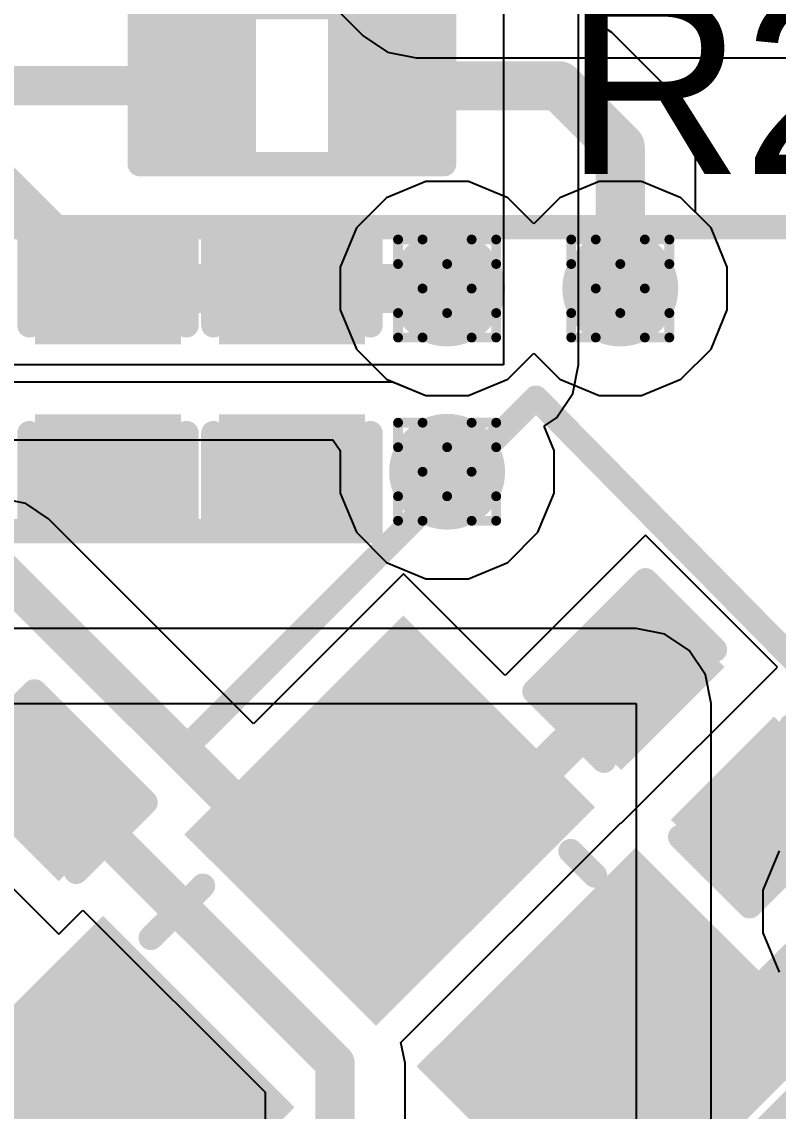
# Model space of a CAD drawing. Header units: inches. Extents: x -11 to 5379, y 0 to 5429.
# Drawn here: x 208.91 to 212.83, y 34.79 to 40.44 of the extents above; entities that cross this region are included whole.
import ezdxf

# ---------------------------------------------------------------- set-up
doc = ezdxf.new("R2010")
doc.units = ezdxf.units.IN
for name, color, linetype in [('Bottom Layer', 5, 'Continuous'), ('Drill Drawing', 1, 'Continuous'), ('GND', 16, 'Continuous'), ('PWR', 76, 'Continuous'), ('Top Layer', 1, 'Continuous'), ('Top Overlay', 2, 'Continuous'), ('Top Paste', 8, 'Continuous'), ('Top Solder', 216, 'Continuous'), ('Via Holes', 16, 'Continuous')]:
    doc.layers.add(name, color=color, linetype=linetype)
doc.styles.add('Arial', font='', dxfattribs={"height": 0.2})
doc.styles.get('Arial').set_extended_font_data('Arial')

# ---------------------------------------------------------------- blocks, each defined once
blk = doc.blocks.new('SMD3225_4P_142')
at = {"layer": 'Top Layer'}
for points in [[(-1.8, 1.45), (-0.4, 1.45), (-0.4, 0.25), (-1.8, 0.25)], [(0.4, 1.45), (1.8, 1.45), (1.8, 0.25), (0.4, 0.25)], [(-1.8, -0.25), (-0.4, -0.25), (-0.4, -1.45), (-1.8, -1.45)], [(0.4, -0.25), (1.8, -0.25), (1.8, -1.45), (0.4, -1.45)]]:
    blk.add_hatch(color=1, dxfattribs=at).paths.add_polyline_path(points)
at = {"layer": 'Top Paste'}
for points in [[(-1.8, 1.45), (-0.4, 1.45), (-0.4, 0.25), (-1.8, 0.25)], [(0.4, 1.45), (1.8, 1.45), (1.8, 0.25), (0.4, 0.25)], [(-1.8, -0.25), (-0.4, -0.25), (-0.4, -1.45), (-1.8, -1.45)], [(0.4, -0.25), (1.8, -0.25), (1.8, -1.45), (0.4, -1.45)]]:
    blk.add_hatch(color=8, dxfattribs=at).paths.add_polyline_path(points)
at = {"layer": 'Top Solder'}
for points in [[(-1.9016, 1.5516), (-0.2984, 1.5516), (-0.2984, 0.1484), (-1.9016, 0.1484)], [(0.2984, 1.5516), (1.9016, 1.5516), (1.9016, 0.1484), (0.2984, 0.1484)], [(-1.9016, -0.1484), (-0.2984, -0.1484), (-0.2984, -1.5516), (-1.9016, -1.5516)], [(0.2984, -0.1484), (1.9016, -0.1484), (1.9016, -1.5516), (0.2984, -1.5516)]]:
    blk.add_hatch(color=216, dxfattribs=at).paths.add_polyline_path(points)
at = {"layer": 'Top Overlay'}
for points in [[(-0.2032, 1.2954, 0.127, 0.127, 0), (0.1778, 1.2954, 0.127, 0.127, 0)], [(-1.651, 0.0762, 0.127, 0.127, 0), (-1.651, -0.1016, 0.127, 0.127, 0)], [(1.651, 0.0762, 0.127, 0.127, 0), (1.651, -0.1016, 0.127, 0.127, 0)], [(-2.0828, -0.7112, 0.127, 0.127, 0), (-1.9558, -0.8382, 0.127, 0.127, 0)], [(-2.0828, -0.7112, 0.127, 0.127, 0), (-2.0828, -0.9652, 0.127, 0.127, 0)], [(-2.0828, -0.9652, 0.127, 0.127, 0), (-1.9558, -0.8382, 0.127, 0.127, 0)], [(-0.2032, -1.2954, 0.127, 0.127, 0), (0.1778, -1.2954, 0.127, 0.127, 0)]]:
    blk.add_lwpolyline(points, format="xyseb", dxfattribs=at)
for points in [[(-0.2349, 1.2954, 0.0635, 0.0635, 1), (-0.1714, 1.2954, 0.0635, 0.0635, 1)], [(0.1461, 1.2954, 0.0635, 0.0635, 1), (0.2095, 1.2954, 0.0635, 0.0635, 1)], [(-1.6827, 0.0762, 0.0635, 0.0635, 1), (-1.6193, 0.0762, 0.0635, 0.0635, 1)], [(1.6193, 0.0762, 0.0635, 0.0635, 1), (1.6827, 0.0762, 0.0635, 0.0635, 1)], [(-1.6827, -0.1016, 0.0635, 0.0635, 1), (-1.6193, -0.1016, 0.0635, 0.0635, 1)], [(1.6193, -0.1016, 0.0635, 0.0635, 1), (1.6827, -0.1016, 0.0635, 0.0635, 1)], [(-2.1145, -0.7112, 0.0635, 0.0635, 1), (-2.0511, -0.7112, 0.0635, 0.0635, 1)], [(-2.1145, -0.7112, 0.0635, 0.0635, 1), (-2.0511, -0.7112, 0.0635, 0.0635, 1)], [(-1.9875, -0.8382, 0.0635, 0.0635, 1), (-1.9241, -0.8382, 0.0635, 0.0635, 1)], [(-1.9875, -0.8382, 0.0635, 0.0635, 1), (-1.9241, -0.8382, 0.0635, 0.0635, 1)], [(-2.1145, -0.9652, 0.0635, 0.0635, 1), (-2.0511, -0.9652, 0.0635, 0.0635, 1)], [(-2.1145, -0.9652, 0.0635, 0.0635, 1), (-2.0511, -0.9652, 0.0635, 0.0635, 1)], [(-0.2349, -1.2954, 0.0635, 0.0635, 1), (-0.1714, -1.2954, 0.0635, 0.0635, 1)], [(0.1461, -1.2954, 0.0635, 0.0635, 1), (0.2095, -1.2954, 0.0635, 0.0635, 1)]]:
    blk.add_lwpolyline(points, format="xyseb", close=True, dxfattribs=at)
blk = doc.blocks.new('R___0402_268')
at = {"layer": 'Top Layer'}
for points in [[(-0.6985, -0.3175), (-0.6985, 0.3175), (-0.2413, 0.3175), (-0.2413, -0.3175)], [(0.2413, -0.3175), (0.2413, 0.3175), (0.6985, 0.3175), (0.6985, -0.3175)]]:
    blk.add_hatch(color=1, dxfattribs=at).paths.add_polyline_path(points)
at = {"layer": 'Top Paste'}
for points in [[(-0.6985, -0.3175), (-0.6985, 0.3175), (-0.2413, 0.3175), (-0.2413, -0.3175)], [(0.2413, -0.3175), (0.2413, 0.3175), (0.6985, 0.3175), (0.6985, -0.3175)]]:
    blk.add_hatch(color=8, dxfattribs=at).paths.add_polyline_path(points)
at = {"layer": 'Top Solder'}
for points in [[(-0.7535, -0.3725), (-0.7535, 0.3725), (-0.1863, 0.3725), (-0.1863, -0.3725)], [(0.1863, -0.3725), (0.1863, 0.3725), (0.7535, 0.3725), (0.7535, -0.3725)]]:
    blk.add_hatch(color=216, dxfattribs=at).paths.add_polyline_path(points)
at = {"layer": 'Top Overlay'}
for points in [[(-0.7874, 0.4064, 0.127, 0.127, 0), (-0.7874, -0.4064, 0.127, 0.127, 0)], [(0.7874, 0.4064, 0.127, 0.127, 0), (-0.7874, 0.4064, 0.127, 0.127, 0)], [(0.7874, 0.4064, 0.127, 0.127, 0), (0.7874, -0.4064, 0.127, 0.127, 0)], [(0.7874, -0.4064, 0.127, 0.127, 0), (-0.7874, -0.4064, 0.127, 0.127, 0)], [(0.8128, -0.4318, 0.00323, 0.00323, 0), (-0.8128, -0.4318, 0.00323, 0.00323, 0)]]:
    blk.add_lwpolyline(points, format="xyseb", dxfattribs=at)
for points in [[(-0.8191, 0.4064, 0.0635, 0.0635, 1), (-0.7556, 0.4064, 0.0635, 0.0635, 1)], [(-0.8191, 0.4064, 0.0635, 0.0635, 1), (-0.7556, 0.4064, 0.0635, 0.0635, 1)], [(0.7556, 0.4064, 0.0635, 0.0635, 1), (0.8191, 0.4064, 0.0635, 0.0635, 1)], [(0.7556, 0.4064, 0.0635, 0.0635, 1), (0.8191, 0.4064, 0.0635, 0.0635, 1)], [(-0.8191, -0.4064, 0.0635, 0.0635, 1), (-0.7556, -0.4064, 0.0635, 0.0635, 1)], [(-0.8191, -0.4064, 0.0635, 0.0635, 1), (-0.7556, -0.4064, 0.0635, 0.0635, 1)], [(0.7556, -0.4064, 0.0635, 0.0635, 1), (0.8191, -0.4064, 0.0635, 0.0635, 1)], [(0.7556, -0.4064, 0.0635, 0.0635, 1), (0.8191, -0.4064, 0.0635, 0.0635, 1)], [(-0.8136, -0.4318, 0.00161, 0.00161, 1), (-0.812, -0.4318, 0.00161, 0.00161, 1)], [(0.812, -0.4318, 0.00161, 0.00161, 1), (0.8136, -0.4318, 0.00161, 0.00161, 1)]]:
    blk.add_lwpolyline(points, format="xyseb", close=True, dxfattribs=at)
blk = doc.blocks.new('C___0402_621')
at = {"layer": 'Top Layer'}
for points in [[(-0.6985, -0.3175), (-0.6985, 0.3175), (-0.2413, 0.3175), (-0.2413, -0.3175)], [(0.2413, -0.3175), (0.2413, 0.3175), (0.6985, 0.3175), (0.6985, -0.3175)]]:
    blk.add_hatch(color=1, dxfattribs=at).paths.add_polyline_path(points)
at = {"layer": 'Top Paste'}
for points in [[(-0.6985, -0.3175), (-0.6985, 0.3175), (-0.2413, 0.3175), (-0.2413, -0.3175)], [(0.2413, -0.3175), (0.2413, 0.3175), (0.6985, 0.3175), (0.6985, -0.3175)]]:
    blk.add_hatch(color=8, dxfattribs=at).paths.add_polyline_path(points)
at = {"layer": 'Top Solder'}
for points in [[(-0.7585, -0.3775), (-0.7585, 0.3775), (-0.1813, 0.3775), (-0.1813, -0.3775)], [(0.1813, -0.3775), (0.1813, 0.3775), (0.7585, 0.3775), (0.7585, -0.3775)]]:
    blk.add_hatch(color=216, dxfattribs=at).paths.add_polyline_path(points)
at = {"layer": 'Top Overlay'}
for points in [[(-0.7874, 0.4064, 0.127, 0.127, 0), (-0.7874, -0.4064, 0.127, 0.127, 0)], [(-0.2794, 0.4064, 0.127, 0.127, 0), (-0.7874, 0.4064, 0.127, 0.127, 0)], [(0.7874, 0.4064, 0.127, 0.127, 0), (0.2794, 0.4064, 0.127, 0.127, 0)], [(0.7874, 0.4064, 0.127, 0.127, 0), (0.7874, -0.4064, 0.127, 0.127, 0)], [(-0.2794, -0.4064, 0.127, 0.127, 0), (-0.7874, -0.4064, 0.127, 0.127, 0)], [(0.7874, -0.4064, 0.127, 0.127, 0), (0.2794, -0.4064, 0.127, 0.127, 0)]]:
    blk.add_lwpolyline(points, format="xyseb", dxfattribs=at)
for points in [[(-0.8191, 0.4064, 0.0635, 0.0635, 1), (-0.7556, 0.4064, 0.0635, 0.0635, 1)], [(-0.8191, 0.4064, 0.0635, 0.0635, 1), (-0.7556, 0.4064, 0.0635, 0.0635, 1)], [(-0.3111, 0.4064, 0.0635, 0.0635, 1), (-0.2477, 0.4064, 0.0635, 0.0635, 1)], [(0.2477, 0.4064, 0.0635, 0.0635, 1), (0.3111, 0.4064, 0.0635, 0.0635, 1)], [(0.7556, 0.4064, 0.0635, 0.0635, 1), (0.8191, 0.4064, 0.0635, 0.0635, 1)], [(0.7556, 0.4064, 0.0635, 0.0635, 1), (0.8191, 0.4064, 0.0635, 0.0635, 1)], [(-0.8191, -0.4064, 0.0635, 0.0635, 1), (-0.7556, -0.4064, 0.0635, 0.0635, 1)], [(-0.8191, -0.4064, 0.0635, 0.0635, 1), (-0.7556, -0.4064, 0.0635, 0.0635, 1)], [(-0.3111, -0.4064, 0.0635, 0.0635, 1), (-0.2477, -0.4064, 0.0635, 0.0635, 1)], [(0.2477, -0.4064, 0.0635, 0.0635, 1), (0.3111, -0.4064, 0.0635, 0.0635, 1)], [(0.7556, -0.4064, 0.0635, 0.0635, 1), (0.8191, -0.4064, 0.0635, 0.0635, 1)], [(0.7556, -0.4064, 0.0635, 0.0635, 1), (0.8191, -0.4064, 0.0635, 0.0635, 1)]]:
    blk.add_lwpolyline(points, format="xyseb", close=True, dxfattribs=at)
blk = doc.blocks.new('C___0402_622')
at = {"layer": 'Top Layer'}
for points in [[(-0.6985, -0.3175), (-0.6985, 0.3175), (-0.2413, 0.3175), (-0.2413, -0.3175)], [(0.2413, -0.3175), (0.2413, 0.3175), (0.6985, 0.3175), (0.6985, -0.3175)]]:
    blk.add_hatch(color=1, dxfattribs=at).paths.add_polyline_path(points)
at = {"layer": 'Top Paste'}
for points in [[(-0.6985, -0.3175), (-0.6985, 0.3175), (-0.2413, 0.3175), (-0.2413, -0.3175)], [(0.2413, -0.3175), (0.2413, 0.3175), (0.6985, 0.3175), (0.6985, -0.3175)]]:
    blk.add_hatch(color=8, dxfattribs=at).paths.add_polyline_path(points)
at = {"layer": 'Top Solder'}
for points in [[(-0.7585, -0.3775), (-0.7585, 0.3775), (-0.1813, 0.3775), (-0.1813, -0.3775)], [(0.1813, -0.3775), (0.1813, 0.3775), (0.7585, 0.3775), (0.7585, -0.3775)]]:
    blk.add_hatch(color=216, dxfattribs=at).paths.add_polyline_path(points)
at = {"layer": 'Top Overlay'}
for points in [[(-0.7874, 0.4064, 0.127, 0.127, 0), (-0.7874, -0.4064, 0.127, 0.127, 0)], [(-0.7874, 0.4064, 0.127, 0.127, 0), (-0.2794, 0.4064, 0.127, 0.127, 0)], [(0.2794, 0.4064, 0.127, 0.127, 0), (0.7874, 0.4064, 0.127, 0.127, 0)], [(0.7874, 0.4064, 0.127, 0.127, 0), (0.7874, -0.4064, 0.127, 0.127, 0)], [(-0.7874, -0.4064, 0.127, 0.127, 0), (-0.2794, -0.4064, 0.127, 0.127, 0)], [(0.2794, -0.4064, 0.127, 0.127, 0), (0.7874, -0.4064, 0.127, 0.127, 0)]]:
    blk.add_lwpolyline(points, format="xyseb", dxfattribs=at)
for points in [[(-0.8191, 0.4064, 0.0635, 0.0635, 1), (-0.7556, 0.4064, 0.0635, 0.0635, 1)], [(-0.8191, 0.4064, 0.0635, 0.0635, 1), (-0.7556, 0.4064, 0.0635, 0.0635, 1)], [(-0.3111, 0.4064, 0.0635, 0.0635, 1), (-0.2477, 0.4064, 0.0635, 0.0635, 1)], [(0.2477, 0.4064, 0.0635, 0.0635, 1), (0.3111, 0.4064, 0.0635, 0.0635, 1)], [(0.7556, 0.4064, 0.0635, 0.0635, 1), (0.8191, 0.4064, 0.0635, 0.0635, 1)], [(0.7556, 0.4064, 0.0635, 0.0635, 1), (0.8191, 0.4064, 0.0635, 0.0635, 1)], [(-0.8191, -0.4064, 0.0635, 0.0635, 1), (-0.7556, -0.4064, 0.0635, 0.0635, 1)], [(-0.8191, -0.4064, 0.0635, 0.0635, 1), (-0.7556, -0.4064, 0.0635, 0.0635, 1)], [(-0.3111, -0.4064, 0.0635, 0.0635, 1), (-0.2477, -0.4064, 0.0635, 0.0635, 1)], [(0.2477, -0.4064, 0.0635, 0.0635, 1), (0.3111, -0.4064, 0.0635, 0.0635, 1)], [(0.7556, -0.4064, 0.0635, 0.0635, 1), (0.8191, -0.4064, 0.0635, 0.0635, 1)], [(0.7556, -0.4064, 0.0635, 0.0635, 1), (0.8191, -0.4064, 0.0635, 0.0635, 1)]]:
    blk.add_lwpolyline(points, format="xyseb", close=True, dxfattribs=at)
blk = doc.blocks.new('C___0402_632')
at = {"layer": 'Top Layer'}
for points in [[(-0.6985, -0.3175), (-0.6985, 0.3175), (-0.2413, 0.3175), (-0.2413, -0.3175)], [(0.2413, -0.3175), (0.2413, 0.3175), (0.6985, 0.3175), (0.6985, -0.3175)]]:
    blk.add_hatch(color=1, dxfattribs=at).paths.add_polyline_path(points)
at = {"layer": 'Top Paste'}
for points in [[(-0.6985, -0.3175), (-0.6985, 0.3175), (-0.2413, 0.3175), (-0.2413, -0.3175)], [(0.2413, -0.3175), (0.2413, 0.3175), (0.6985, 0.3175), (0.6985, -0.3175)]]:
    blk.add_hatch(color=8, dxfattribs=at).paths.add_polyline_path(points)
at = {"layer": 'Top Solder'}
for points in [[(-0.7585, -0.3775), (-0.7585, 0.3775), (-0.1813, 0.3775), (-0.1813, -0.3775)], [(0.1813, -0.3775), (0.1813, 0.3775), (0.7585, 0.3775), (0.7585, -0.3775)]]:
    blk.add_hatch(color=216, dxfattribs=at).paths.add_polyline_path(points)
at = {"layer": 'Top Overlay'}
for points in [[(-0.7874, 0.4064, 0.127, 0.127, 0), (-0.7874, -0.4064, 0.127, 0.127, 0)], [(-0.7874, 0.4064, 0.127, 0.127, 0), (-0.2794, 0.4064, 0.127, 0.127, 0)], [(0.2794, 0.4064, 0.127, 0.127, 0), (0.7874, 0.4064, 0.127, 0.127, 0)], [(0.7874, 0.4064, 0.127, 0.127, 0), (0.7874, -0.4064, 0.127, 0.127, 0)], [(-0.7874, -0.4064, 0.127, 0.127, 0), (-0.2794, -0.4064, 0.127, 0.127, 0)], [(0.2794, -0.4064, 0.127, 0.127, 0), (0.7874, -0.4064, 0.127, 0.127, 0)]]:
    blk.add_lwpolyline(points, format="xyseb", dxfattribs=at)
for points in [[(-0.8191, 0.4064, 0.0635, 0.0635, 1), (-0.7556, 0.4064, 0.0635, 0.0635, 1)], [(-0.8191, 0.4064, 0.0635, 0.0635, 1), (-0.7556, 0.4064, 0.0635, 0.0635, 1)], [(-0.3111, 0.4064, 0.0635, 0.0635, 1), (-0.2477, 0.4064, 0.0635, 0.0635, 1)], [(0.2477, 0.4064, 0.0635, 0.0635, 1), (0.3111, 0.4064, 0.0635, 0.0635, 1)], [(0.7556, 0.4064, 0.0635, 0.0635, 1), (0.8191, 0.4064, 0.0635, 0.0635, 1)], [(0.7556, 0.4064, 0.0635, 0.0635, 1), (0.8191, 0.4064, 0.0635, 0.0635, 1)], [(-0.8191, -0.4064, 0.0635, 0.0635, 1), (-0.7556, -0.4064, 0.0635, 0.0635, 1)], [(-0.8191, -0.4064, 0.0635, 0.0635, 1), (-0.7556, -0.4064, 0.0635, 0.0635, 1)], [(-0.3111, -0.4064, 0.0635, 0.0635, 1), (-0.2477, -0.4064, 0.0635, 0.0635, 1)], [(0.2477, -0.4064, 0.0635, 0.0635, 1), (0.3111, -0.4064, 0.0635, 0.0635, 1)], [(0.7556, -0.4064, 0.0635, 0.0635, 1), (0.8191, -0.4064, 0.0635, 0.0635, 1)], [(0.7556, -0.4064, 0.0635, 0.0635, 1), (0.8191, -0.4064, 0.0635, 0.0635, 1)]]:
    blk.add_lwpolyline(points, format="xyseb", close=True, dxfattribs=at)
blk = doc.blocks.new('C___0402_633')
at = {"layer": 'Top Layer'}
for points in [[(-0.6985, -0.3175), (-0.6985, 0.3175), (-0.2413, 0.3175), (-0.2413, -0.3175)], [(0.2413, -0.3175), (0.2413, 0.3175), (0.6985, 0.3175), (0.6985, -0.3175)]]:
    blk.add_hatch(color=1, dxfattribs=at).paths.add_polyline_path(points)
at = {"layer": 'Top Paste'}
for points in [[(-0.6985, -0.3175), (-0.6985, 0.3175), (-0.2413, 0.3175), (-0.2413, -0.3175)], [(0.2413, -0.3175), (0.2413, 0.3175), (0.6985, 0.3175), (0.6985, -0.3175)]]:
    blk.add_hatch(color=8, dxfattribs=at).paths.add_polyline_path(points)
at = {"layer": 'Top Solder'}
for points in [[(-0.7585, -0.3775), (-0.7585, 0.3775), (-0.1813, 0.3775), (-0.1813, -0.3775)], [(0.1813, -0.3775), (0.1813, 0.3775), (0.7585, 0.3775), (0.7585, -0.3775)]]:
    blk.add_hatch(color=216, dxfattribs=at).paths.add_polyline_path(points)
at = {"layer": 'Top Overlay'}
for points in [[(-0.7874, 0.4064, 0.127, 0.127, 0), (-0.7874, -0.4064, 0.127, 0.127, 0)], [(-0.7874, 0.4064, 0.127, 0.127, 0), (-0.2794, 0.4064, 0.127, 0.127, 0)], [(0.2794, 0.4064, 0.127, 0.127, 0), (0.7874, 0.4064, 0.127, 0.127, 0)], [(0.7874, 0.4064, 0.127, 0.127, 0), (0.7874, -0.4064, 0.127, 0.127, 0)], [(-0.7874, -0.4064, 0.127, 0.127, 0), (-0.2794, -0.4064, 0.127, 0.127, 0)], [(0.2794, -0.4064, 0.127, 0.127, 0), (0.7874, -0.4064, 0.127, 0.127, 0)]]:
    blk.add_lwpolyline(points, format="xyseb", dxfattribs=at)
for points in [[(-0.8191, 0.4064, 0.0635, 0.0635, 1), (-0.7556, 0.4064, 0.0635, 0.0635, 1)], [(-0.8191, 0.4064, 0.0635, 0.0635, 1), (-0.7556, 0.4064, 0.0635, 0.0635, 1)], [(-0.3111, 0.4064, 0.0635, 0.0635, 1), (-0.2477, 0.4064, 0.0635, 0.0635, 1)], [(0.2477, 0.4064, 0.0635, 0.0635, 1), (0.3111, 0.4064, 0.0635, 0.0635, 1)], [(0.7556, 0.4064, 0.0635, 0.0635, 1), (0.8191, 0.4064, 0.0635, 0.0635, 1)], [(0.7556, 0.4064, 0.0635, 0.0635, 1), (0.8191, 0.4064, 0.0635, 0.0635, 1)], [(-0.8191, -0.4064, 0.0635, 0.0635, 1), (-0.7556, -0.4064, 0.0635, 0.0635, 1)], [(-0.8191, -0.4064, 0.0635, 0.0635, 1), (-0.7556, -0.4064, 0.0635, 0.0635, 1)], [(-0.3111, -0.4064, 0.0635, 0.0635, 1), (-0.2477, -0.4064, 0.0635, 0.0635, 1)], [(0.2477, -0.4064, 0.0635, 0.0635, 1), (0.3111, -0.4064, 0.0635, 0.0635, 1)], [(0.7556, -0.4064, 0.0635, 0.0635, 1), (0.8191, -0.4064, 0.0635, 0.0635, 1)], [(0.7556, -0.4064, 0.0635, 0.0635, 1), (0.8191, -0.4064, 0.0635, 0.0635, 1)]]:
    blk.add_lwpolyline(points, format="xyseb", close=True, dxfattribs=at)

msp = doc.modelspace()

# ---------------------------------------------------------------- hatches: boundary and pattern name
at = {"layer": 'Bottom Layer'}
h = msp.add_hatch(color=5, dxfattribs=at)
edge = h.paths.add_edge_path()
edge.add_arc((211.112, 39.0562), 0.3, 0, 360)
h = msp.add_hatch(color=5, dxfattribs=at)
edge = h.paths.add_edge_path()
edge.add_arc((212.0086, 39.0562), 0.3, 0, 360)
h = msp.add_hatch(color=5, dxfattribs=at)
edge = h.paths.add_edge_path()
edge.add_arc((211.112, 38.107), 0.3, 0, 360)
at = {"layer": 'GND'}
h = msp.add_hatch(color=16, dxfattribs=at)
edge = h.paths.add_edge_path()
edge.add_arc((211.112, 39.0562), 0.3, 0, 360)
h = msp.add_hatch(color=16, dxfattribs=at)
edge = h.paths.add_edge_path()
edge.add_arc((212.0086, 39.0562), 0.3, 0, 360)
h = msp.add_hatch(color=16, dxfattribs=at)
edge = h.paths.add_edge_path()
edge.add_arc((211.112, 38.107), 0.3, 0, 360)
at = {"layer": 'PWR'}
h = msp.add_hatch(color=76, dxfattribs=at)
edge = h.paths.add_edge_path()
edge.add_arc((211.112, 39.0562), 0.3, 0, 360)
h = msp.add_hatch(color=76, dxfattribs=at)
edge = h.paths.add_edge_path()
edge.add_arc((212.0086, 39.0562), 0.3, 0, 360)
h = msp.add_hatch(color=76, dxfattribs=at)
edge = h.paths.add_edge_path()
edge.add_arc((211.112, 38.107), 0.3, 0, 360)
at = {"layer": 'Top Layer'}
h = msp.add_hatch(color=1, dxfattribs=at)
edge = h.paths.add_edge_path()
edge.add_arc((211.112, 39.0562), 0.3, 0, 360)
h = msp.add_hatch(color=1, dxfattribs=at)
edge = h.paths.add_edge_path()
edge.add_arc((212.0086, 39.0562), 0.3, 0, 360)
h = msp.add_hatch(color=1, dxfattribs=at)
edge = h.paths.add_edge_path()
edge.add_arc((211.112, 38.107), 0.3, 0, 360)
at = {"layer": 'Via Holes'}
h = msp.add_hatch(color=7, dxfattribs=at)
edge = h.paths.add_edge_path()
edge.add_arc((211.112, 39.0562), 0.15, 0, 360)
h = msp.add_hatch(color=7, dxfattribs=at)
edge = h.paths.add_edge_path()
edge.add_arc((212.0086, 39.0562), 0.15, 0, 360)
h = msp.add_hatch(color=7, dxfattribs=at)
edge = h.paths.add_edge_path()
edge.add_arc((211.112, 38.107), 0.15, 0, 360)

# ---------------------------------------------------------------- linework, layer by layer
at = {"layer": 'Bottom Layer'}
for p, q in [((209.835, 41.2081), (210.6778, 40.3653)), ((210.6778, 40.3653), (210.8038, 40.2811)), ((210.8038, 40.2811), (210.9525, 40.2515)), ((210.9525, 40.2515), (214.0881, 40.2515)), ((211.0018, 39.6102), (210.7981, 39.5258)), ((211.2222, 39.6102), (211.0018, 39.6102)), ((211.4258, 39.5258), (211.2222, 39.6102)), ((211.8984, 39.6102), (211.6948, 39.5258)), ((212.1188, 39.6102), (211.8984, 39.6102)), ((212.3224, 39.5258), (212.1188, 39.6102)), ((210.7981, 39.5258), (210.6423, 39.37)), ((211.5603, 39.3913), (211.4258, 39.5258)), ((211.6948, 39.5258), (211.5603, 39.3913)), ((212.4783, 39.37), (212.3224, 39.5258)), ((210.6423, 39.37), (210.558, 39.1664)), ((212.5626, 39.1664), (212.4783, 39.37)), ((210.558, 39.1664), (210.558, 38.946)), ((212.5626, 38.946), (212.5626, 39.1664)), ((210.558, 38.946), (210.6423, 38.7424)), ((212.4783, 38.7424), (212.5626, 38.946)), ((210.6423, 38.7424), (210.7981, 38.5865)), ((211.4258, 38.5865), (211.5603, 38.721)), ((211.5603, 38.721), (211.6948, 38.5865)), ((212.3224, 38.5865), (212.4783, 38.7424)), ((210.7981, 38.5865), (211.0018, 38.5022)), ((211.2222, 38.5022), (211.4258, 38.5865)), ((211.6948, 38.5865), (211.8984, 38.5022)), ((212.1188, 38.5022), (212.3224, 38.5865)), ((211.0018, 38.5022), (211.2222, 38.5022)), ((211.8984, 38.5022), (212.1188, 38.5022))]:
    msp.add_line(p, q, dxfattribs=at)
at = {"layer": 'Drill Drawing'}
for points in [[(210.858, 39.1832, 0.0508, 0.0508, 0), (210.858, 39.3102, 0.0508, 0.0508, 0)], [(210.858, 39.3102, 0.0508, 0.0508, 0), (210.985, 39.3102, 0.0508, 0.0508, 0)], [(210.985, 39.3102, 0.0508, 0.0508, 0), (211.112, 39.1832, 0.0508, 0.0508, 0)], [(211.112, 39.1832, 0.0508, 0.0508, 0), (211.239, 39.3102, 0.0508, 0.0508, 0)], [(211.239, 39.3102, 0.0508, 0.0508, 0), (211.366, 39.3102, 0.0508, 0.0508, 0)], [(211.366, 39.1832, 0.0508, 0.0508, 0), (211.366, 39.3102, 0.0508, 0.0508, 0)], [(211.7546, 39.1832, 0.0508, 0.0508, 0), (211.7546, 39.3102, 0.0508, 0.0508, 0)], [(211.7546, 39.3102, 0.0508, 0.0508, 0), (211.8816, 39.3102, 0.0508, 0.0508, 0)], [(211.8816, 39.3102, 0.0508, 0.0508, 0), (212.0086, 39.1832, 0.0508, 0.0508, 0)], [(212.0086, 39.1832, 0.0508, 0.0508, 0), (212.1356, 39.3102, 0.0508, 0.0508, 0)], [(212.1356, 39.3102, 0.0508, 0.0508, 0), (212.2626, 39.3102, 0.0508, 0.0508, 0)], [(212.2626, 39.1832, 0.0508, 0.0508, 0), (212.2626, 39.3102, 0.0508, 0.0508, 0)], [(210.858, 39.1832, 0.0508, 0.0508, 0), (210.985, 39.0562, 0.0508, 0.0508, 0)], [(211.239, 39.0562, 0.0508, 0.0508, 0), (211.366, 39.1832, 0.0508, 0.0508, 0)], [(211.7546, 39.1832, 0.0508, 0.0508, 0), (211.8816, 39.0562, 0.0508, 0.0508, 0)], [(212.1356, 39.0562, 0.0508, 0.0508, 0), (212.2626, 39.1832, 0.0508, 0.0508, 0)], [(210.858, 38.9292, 0.0508, 0.0508, 0), (210.985, 39.0562, 0.0508, 0.0508, 0)], [(211.239, 39.0562, 0.0508, 0.0508, 0), (211.366, 38.9292, 0.0508, 0.0508, 0)], [(211.7546, 38.9292, 0.0508, 0.0508, 0), (211.8816, 39.0562, 0.0508, 0.0508, 0)], [(212.1356, 39.0562, 0.0508, 0.0508, 0), (212.2626, 38.9292, 0.0508, 0.0508, 0)], [(210.858, 38.8022, 0.0508, 0.0508, 0), (210.858, 38.9292, 0.0508, 0.0508, 0)], [(210.985, 38.8022, 0.0508, 0.0508, 0), (211.112, 38.9292, 0.0508, 0.0508, 0)], [(211.112, 38.9292, 0.0508, 0.0508, 0), (211.239, 38.8022, 0.0508, 0.0508, 0)], [(211.366, 38.8022, 0.0508, 0.0508, 0), (211.366, 38.9292, 0.0508, 0.0508, 0)], [(211.7546, 38.8022, 0.0508, 0.0508, 0), (211.7546, 38.9292, 0.0508, 0.0508, 0)], [(211.8816, 38.8022, 0.0508, 0.0508, 0), (212.0086, 38.9292, 0.0508, 0.0508, 0)], [(212.0086, 38.9292, 0.0508, 0.0508, 0), (212.1356, 38.8022, 0.0508, 0.0508, 0)], [(212.2626, 38.8022, 0.0508, 0.0508, 0), (212.2626, 38.9292, 0.0508, 0.0508, 0)], [(210.858, 38.8022, 0.0508, 0.0508, 0), (210.985, 38.8022, 0.0508, 0.0508, 0)], [(211.239, 38.8022, 0.0508, 0.0508, 0), (211.366, 38.8022, 0.0508, 0.0508, 0)], [(211.7546, 38.8022, 0.0508, 0.0508, 0), (211.8816, 38.8022, 0.0508, 0.0508, 0)], [(212.1356, 38.8022, 0.0508, 0.0508, 0), (212.2626, 38.8022, 0.0508, 0.0508, 0)], [(210.858, 38.234, 0.0508, 0.0508, 0), (210.858, 38.361, 0.0508, 0.0508, 0)], [(210.858, 38.361, 0.0508, 0.0508, 0), (210.985, 38.361, 0.0508, 0.0508, 0)], [(210.985, 38.361, 0.0508, 0.0508, 0), (211.112, 38.234, 0.0508, 0.0508, 0)], [(211.112, 38.234, 0.0508, 0.0508, 0), (211.239, 38.361, 0.0508, 0.0508, 0)], [(211.239, 38.361, 0.0508, 0.0508, 0), (211.366, 38.361, 0.0508, 0.0508, 0)], [(211.366, 38.234, 0.0508, 0.0508, 0), (211.366, 38.361, 0.0508, 0.0508, 0)], [(210.858, 38.234, 0.0508, 0.0508, 0), (210.985, 38.107, 0.0508, 0.0508, 0)], [(211.239, 38.107, 0.0508, 0.0508, 0), (211.366, 38.234, 0.0508, 0.0508, 0)], [(210.858, 37.98, 0.0508, 0.0508, 0), (210.985, 38.107, 0.0508, 0.0508, 0)], [(211.239, 38.107, 0.0508, 0.0508, 0), (211.366, 37.98, 0.0508, 0.0508, 0)], [(210.858, 37.853, 0.0508, 0.0508, 0), (210.858, 37.98, 0.0508, 0.0508, 0)], [(210.985, 37.853, 0.0508, 0.0508, 0), (211.112, 37.98, 0.0508, 0.0508, 0)], [(211.112, 37.98, 0.0508, 0.0508, 0), (211.239, 37.853, 0.0508, 0.0508, 0)], [(211.366, 37.853, 0.0508, 0.0508, 0), (211.366, 37.98, 0.0508, 0.0508, 0)], [(210.858, 37.853, 0.0508, 0.0508, 0), (210.985, 37.853, 0.0508, 0.0508, 0)], [(211.239, 37.853, 0.0508, 0.0508, 0), (211.366, 37.853, 0.0508, 0.0508, 0)]]:
    msp.add_lwpolyline(points, format="xyseb", dxfattribs=at)
for points in [[(210.8453, 39.3102, 0.0254, 0.0254, 1), (210.8707, 39.3102, 0.0254, 0.0254, 1)], [(210.8453, 39.3102, 0.0254, 0.0254, 1), (210.8707, 39.3102, 0.0254, 0.0254, 1)], [(210.9723, 39.3102, 0.0254, 0.0254, 1), (210.9977, 39.3102, 0.0254, 0.0254, 1)], [(210.9723, 39.3102, 0.0254, 0.0254, 1), (210.9977, 39.3102, 0.0254, 0.0254, 1)], [(211.2263, 39.3102, 0.0254, 0.0254, 1), (211.2517, 39.3102, 0.0254, 0.0254, 1)], [(211.2263, 39.3102, 0.0254, 0.0254, 1), (211.2517, 39.3102, 0.0254, 0.0254, 1)], [(211.3533, 39.3102, 0.0254, 0.0254, 1), (211.3787, 39.3102, 0.0254, 0.0254, 1)], [(211.3533, 39.3102, 0.0254, 0.0254, 1), (211.3787, 39.3102, 0.0254, 0.0254, 1)], [(211.7419, 39.3102, 0.0254, 0.0254, 1), (211.7673, 39.3102, 0.0254, 0.0254, 1)], [(211.7419, 39.3102, 0.0254, 0.0254, 1), (211.7673, 39.3102, 0.0254, 0.0254, 1)], [(211.8689, 39.3102, 0.0254, 0.0254, 1), (211.8943, 39.3102, 0.0254, 0.0254, 1)], [(211.8689, 39.3102, 0.0254, 0.0254, 1), (211.8943, 39.3102, 0.0254, 0.0254, 1)], [(212.1229, 39.3102, 0.0254, 0.0254, 1), (212.1483, 39.3102, 0.0254, 0.0254, 1)], [(212.1229, 39.3102, 0.0254, 0.0254, 1), (212.1483, 39.3102, 0.0254, 0.0254, 1)], [(212.2499, 39.3102, 0.0254, 0.0254, 1), (212.2753, 39.3102, 0.0254, 0.0254, 1)], [(212.2499, 39.3102, 0.0254, 0.0254, 1), (212.2753, 39.3102, 0.0254, 0.0254, 1)], [(210.8453, 39.1832, 0.0254, 0.0254, 1), (210.8707, 39.1832, 0.0254, 0.0254, 1)], [(210.8453, 39.1832, 0.0254, 0.0254, 1), (210.8707, 39.1832, 0.0254, 0.0254, 1)], [(211.0993, 39.1832, 0.0254, 0.0254, 1), (211.1247, 39.1832, 0.0254, 0.0254, 1)], [(211.0993, 39.1832, 0.0254, 0.0254, 1), (211.1247, 39.1832, 0.0254, 0.0254, 1)], [(211.3533, 39.1832, 0.0254, 0.0254, 1), (211.3787, 39.1832, 0.0254, 0.0254, 1)], [(211.3533, 39.1832, 0.0254, 0.0254, 1), (211.3787, 39.1832, 0.0254, 0.0254, 1)], [(211.7419, 39.1832, 0.0254, 0.0254, 1), (211.7673, 39.1832, 0.0254, 0.0254, 1)], [(211.7419, 39.1832, 0.0254, 0.0254, 1), (211.7673, 39.1832, 0.0254, 0.0254, 1)], [(211.9959, 39.1832, 0.0254, 0.0254, 1), (212.0213, 39.1832, 0.0254, 0.0254, 1)], [(211.9959, 39.1832, 0.0254, 0.0254, 1), (212.0213, 39.1832, 0.0254, 0.0254, 1)], [(212.2499, 39.1832, 0.0254, 0.0254, 1), (212.2753, 39.1832, 0.0254, 0.0254, 1)], [(212.2499, 39.1832, 0.0254, 0.0254, 1), (212.2753, 39.1832, 0.0254, 0.0254, 1)], [(210.9723, 39.0562, 0.0254, 0.0254, 1), (210.9977, 39.0562, 0.0254, 0.0254, 1)], [(210.9723, 39.0562, 0.0254, 0.0254, 1), (210.9977, 39.0562, 0.0254, 0.0254, 1)], [(211.2263, 39.0562, 0.0254, 0.0254, 1), (211.2517, 39.0562, 0.0254, 0.0254, 1)], [(211.2263, 39.0562, 0.0254, 0.0254, 1), (211.2517, 39.0562, 0.0254, 0.0254, 1)], [(211.8689, 39.0562, 0.0254, 0.0254, 1), (211.8943, 39.0562, 0.0254, 0.0254, 1)], [(211.8689, 39.0562, 0.0254, 0.0254, 1), (211.8943, 39.0562, 0.0254, 0.0254, 1)], [(212.1229, 39.0562, 0.0254, 0.0254, 1), (212.1483, 39.0562, 0.0254, 0.0254, 1)], [(212.1229, 39.0562, 0.0254, 0.0254, 1), (212.1483, 39.0562, 0.0254, 0.0254, 1)], [(210.8453, 38.9292, 0.0254, 0.0254, 1), (210.8707, 38.9292, 0.0254, 0.0254, 1)], [(210.8453, 38.9292, 0.0254, 0.0254, 1), (210.8707, 38.9292, 0.0254, 0.0254, 1)], [(211.0993, 38.9292, 0.0254, 0.0254, 1), (211.1247, 38.9292, 0.0254, 0.0254, 1)], [(211.0993, 38.9292, 0.0254, 0.0254, 1), (211.1247, 38.9292, 0.0254, 0.0254, 1)], [(211.3533, 38.9292, 0.0254, 0.0254, 1), (211.3787, 38.9292, 0.0254, 0.0254, 1)], [(211.3533, 38.9292, 0.0254, 0.0254, 1), (211.3787, 38.9292, 0.0254, 0.0254, 1)], [(211.7419, 38.9292, 0.0254, 0.0254, 1), (211.7673, 38.9292, 0.0254, 0.0254, 1)], [(211.7419, 38.9292, 0.0254, 0.0254, 1), (211.7673, 38.9292, 0.0254, 0.0254, 1)], [(211.9959, 38.9292, 0.0254, 0.0254, 1), (212.0213, 38.9292, 0.0254, 0.0254, 1)], [(211.9959, 38.9292, 0.0254, 0.0254, 1), (212.0213, 38.9292, 0.0254, 0.0254, 1)], [(212.2499, 38.9292, 0.0254, 0.0254, 1), (212.2753, 38.9292, 0.0254, 0.0254, 1)], [(212.2499, 38.9292, 0.0254, 0.0254, 1), (212.2753, 38.9292, 0.0254, 0.0254, 1)], [(210.8453, 38.8022, 0.0254, 0.0254, 1), (210.8707, 38.8022, 0.0254, 0.0254, 1)], [(210.8453, 38.8022, 0.0254, 0.0254, 1), (210.8707, 38.8022, 0.0254, 0.0254, 1)], [(210.9723, 38.8022, 0.0254, 0.0254, 1), (210.9977, 38.8022, 0.0254, 0.0254, 1)], [(210.9723, 38.8022, 0.0254, 0.0254, 1), (210.9977, 38.8022, 0.0254, 0.0254, 1)], [(211.2263, 38.8022, 0.0254, 0.0254, 1), (211.2517, 38.8022, 0.0254, 0.0254, 1)], [(211.2263, 38.8022, 0.0254, 0.0254, 1), (211.2517, 38.8022, 0.0254, 0.0254, 1)], [(211.3533, 38.8022, 0.0254, 0.0254, 1), (211.3787, 38.8022, 0.0254, 0.0254, 1)], [(211.3533, 38.8022, 0.0254, 0.0254, 1), (211.3787, 38.8022, 0.0254, 0.0254, 1)], [(211.7419, 38.8022, 0.0254, 0.0254, 1), (211.7673, 38.8022, 0.0254, 0.0254, 1)], [(211.7419, 38.8022, 0.0254, 0.0254, 1), (211.7673, 38.8022, 0.0254, 0.0254, 1)], [(211.8689, 38.8022, 0.0254, 0.0254, 1), (211.8943, 38.8022, 0.0254, 0.0254, 1)], [(211.8689, 38.8022, 0.0254, 0.0254, 1), (211.8943, 38.8022, 0.0254, 0.0254, 1)], [(212.1229, 38.8022, 0.0254, 0.0254, 1), (212.1483, 38.8022, 0.0254, 0.0254, 1)], [(212.1229, 38.8022, 0.0254, 0.0254, 1), (212.1483, 38.8022, 0.0254, 0.0254, 1)], [(212.2499, 38.8022, 0.0254, 0.0254, 1), (212.2753, 38.8022, 0.0254, 0.0254, 1)], [(212.2499, 38.8022, 0.0254, 0.0254, 1), (212.2753, 38.8022, 0.0254, 0.0254, 1)], [(210.8453, 38.361, 0.0254, 0.0254, 1), (210.8707, 38.361, 0.0254, 0.0254, 1)], [(210.8453, 38.361, 0.0254, 0.0254, 1), (210.8707, 38.361, 0.0254, 0.0254, 1)], [(210.9723, 38.361, 0.0254, 0.0254, 1), (210.9977, 38.361, 0.0254, 0.0254, 1)], [(210.9723, 38.361, 0.0254, 0.0254, 1), (210.9977, 38.361, 0.0254, 0.0254, 1)], [(211.2263, 38.361, 0.0254, 0.0254, 1), (211.2517, 38.361, 0.0254, 0.0254, 1)], [(211.2263, 38.361, 0.0254, 0.0254, 1), (211.2517, 38.361, 0.0254, 0.0254, 1)], [(211.3533, 38.361, 0.0254, 0.0254, 1), (211.3787, 38.361, 0.0254, 0.0254, 1)], [(211.3533, 38.361, 0.0254, 0.0254, 1), (211.3787, 38.361, 0.0254, 0.0254, 1)], [(210.8453, 38.234, 0.0254, 0.0254, 1), (210.8707, 38.234, 0.0254, 0.0254, 1)], [(210.8453, 38.234, 0.0254, 0.0254, 1), (210.8707, 38.234, 0.0254, 0.0254, 1)], [(211.0993, 38.234, 0.0254, 0.0254, 1), (211.1247, 38.234, 0.0254, 0.0254, 1)], [(211.0993, 38.234, 0.0254, 0.0254, 1), (211.1247, 38.234, 0.0254, 0.0254, 1)], [(211.3533, 38.234, 0.0254, 0.0254, 1), (211.3787, 38.234, 0.0254, 0.0254, 1)], [(211.3533, 38.234, 0.0254, 0.0254, 1), (211.3787, 38.234, 0.0254, 0.0254, 1)], [(210.9723, 38.107, 0.0254, 0.0254, 1), (210.9977, 38.107, 0.0254, 0.0254, 1)], [(210.9723, 38.107, 0.0254, 0.0254, 1), (210.9977, 38.107, 0.0254, 0.0254, 1)], [(211.2263, 38.107, 0.0254, 0.0254, 1), (211.2517, 38.107, 0.0254, 0.0254, 1)], [(211.2263, 38.107, 0.0254, 0.0254, 1), (211.2517, 38.107, 0.0254, 0.0254, 1)], [(210.8453, 37.98, 0.0254, 0.0254, 1), (210.8707, 37.98, 0.0254, 0.0254, 1)], [(210.8453, 37.98, 0.0254, 0.0254, 1), (210.8707, 37.98, 0.0254, 0.0254, 1)], [(211.0993, 37.98, 0.0254, 0.0254, 1), (211.1247, 37.98, 0.0254, 0.0254, 1)], [(211.0993, 37.98, 0.0254, 0.0254, 1), (211.1247, 37.98, 0.0254, 0.0254, 1)], [(211.3533, 37.98, 0.0254, 0.0254, 1), (211.3787, 37.98, 0.0254, 0.0254, 1)], [(211.3533, 37.98, 0.0254, 0.0254, 1), (211.3787, 37.98, 0.0254, 0.0254, 1)], [(210.8453, 37.853, 0.0254, 0.0254, 1), (210.8707, 37.853, 0.0254, 0.0254, 1)], [(210.8453, 37.853, 0.0254, 0.0254, 1), (210.8707, 37.853, 0.0254, 0.0254, 1)], [(210.9723, 37.853, 0.0254, 0.0254, 1), (210.9977, 37.853, 0.0254, 0.0254, 1)], [(210.9723, 37.853, 0.0254, 0.0254, 1), (210.9977, 37.853, 0.0254, 0.0254, 1)], [(211.2263, 37.853, 0.0254, 0.0254, 1), (211.2517, 37.853, 0.0254, 0.0254, 1)], [(211.2263, 37.853, 0.0254, 0.0254, 1), (211.2517, 37.853, 0.0254, 0.0254, 1)], [(211.3533, 37.853, 0.0254, 0.0254, 1), (211.3787, 37.853, 0.0254, 0.0254, 1)], [(211.3533, 37.853, 0.0254, 0.0254, 1), (211.3787, 37.853, 0.0254, 0.0254, 1)]]:
    msp.add_lwpolyline(points, format="xyseb", close=True, dxfattribs=at)
at = {"layer": 'GND'}
for p, q in [((211.0018, 39.6102), (210.7981, 39.5258)), ((211.2222, 39.6102), (211.0018, 39.6102)), ((211.4258, 39.5258), (211.2222, 39.6102)), ((211.8984, 39.6102), (211.6948, 39.5258)), ((212.1188, 39.6102), (211.8984, 39.6102)), ((212.3224, 39.5258), (212.1188, 39.6102)), ((210.7981, 39.5258), (210.6423, 39.37)), ((211.5603, 39.3913), (211.4258, 39.5258)), ((211.6948, 39.5258), (211.5603, 39.3913)), ((212.4783, 39.37), (212.3224, 39.5258)), ((210.6423, 39.37), (210.558, 39.1664)), ((212.5626, 39.1664), (212.4783, 39.37)), ((210.558, 39.1664), (210.558, 38.946)), ((212.5626, 38.946), (212.5626, 39.1664)), ((210.558, 38.946), (210.6423, 38.7424)), ((212.4783, 38.7424), (212.5626, 38.946)), ((210.6423, 38.7424), (210.7981, 38.5865)), ((211.4258, 38.5865), (211.5603, 38.721)), ((211.5603, 38.721), (211.6948, 38.5865)), ((212.3224, 38.5865), (212.4783, 38.7424)), ((210.7981, 38.5865), (211.0018, 38.5022)), ((211.2222, 38.5022), (211.4258, 38.5865)), ((211.6948, 38.5865), (211.8984, 38.5022)), ((212.1188, 38.5022), (212.3224, 38.5865)), ((211.0018, 38.5022), (211.2222, 38.5022)), ((211.8984, 38.5022), (212.1188, 38.5022))]:
    msp.add_line(p, q, dxfattribs=at)
at = {"layer": 'PWR'}
for p, q in [((211.4042, 40.857), (211.4042, 38.661)), ((211.7927, 38.661), (211.7927, 40.857)), ((211.4042, 38.661), (208.7118, 38.661)), ((211.7631, 38.5123), (211.7927, 38.661)), ((211.6789, 38.3863), (211.7631, 38.5123)), ((211.6139, 38.3429), (211.6789, 38.3863)), ((211.666, 38.2172), (211.6139, 38.3429)), ((208.7118, 38.2725), (210.521, 38.2725)), ((210.521, 38.2725), (210.558, 38.2172)), ((210.558, 38.2172), (210.558, 37.9968)), ((211.666, 37.9968), (211.666, 38.2172)), ((210.558, 37.9968), (210.6423, 37.7932)), ((211.5816, 37.7932), (211.666, 37.9968)), ((210.6423, 37.7932), (210.7981, 37.6373)), ((211.4258, 37.6373), (211.5816, 37.7932)), ((210.7981, 37.6373), (211.0018, 37.553)), ((211.2222, 37.553), (211.4258, 37.6373)), ((211.0018, 37.553), (211.2222, 37.553)), ((212.09, 37.2947), (206.7358, 37.2947)), ((212.2387, 37.2651), (212.09, 37.2947)), ((212.3647, 37.1809), (212.2387, 37.2651)), ((212.4489, 37.0549), (212.3647, 37.1809)), ((212.4785, 36.9062), (212.4489, 37.0549)), ((206.3474, 36.9062), (212.09, 36.9062)), ((212.09, 36.9062), (212.09, 33.3248)), ((212.4785, 33.3248), (212.4785, 36.9062)), ((212.8303, 36.1427), (212.746, 35.9391)), ((212.746, 35.9391), (212.746, 35.7187)), ((212.746, 35.7187), (212.8303, 35.5151))]:
    msp.add_line(p, q, dxfattribs=at)
at = {"layer": 'Top Layer'}
for p, q in [((211.9648, 40.3817), (211.8388, 40.4659)), ((212.2833, 40.0632), (211.9648, 40.3817)), ((212.3675, 39.9372), (212.2833, 40.0632)), ((212.3971, 39.7885), (212.3675, 39.9372)), ((212.3971, 39.4512), (212.3971, 39.7885)), ((212.4783, 39.37), (212.3971, 39.4512)), ((212.5626, 39.1664), (212.4783, 39.37)), ((212.5626, 38.946), (212.5626, 39.1664)), ((212.4783, 38.7424), (212.5626, 38.946)), ((211.4258, 38.5865), (211.5603, 38.721)), ((211.5603, 38.721), (211.6948, 38.5865)), ((212.3224, 38.5865), (212.4783, 38.7424)), ((208.5185, 38.5736), (210.8294, 38.5736)), ((210.8294, 38.5736), (211.0018, 38.5022)), ((211.2222, 38.5022), (211.4258, 38.5865)), ((211.6948, 38.5865), (211.8984, 38.5022)), ((212.1188, 38.5022), (212.3224, 38.5865)), ((211.0018, 38.5022), (211.2222, 38.5022)), ((211.8984, 38.5022), (212.1188, 38.5022)), ((208.9304, 37.9419), (208.7917, 37.9695)), ((209.0481, 37.8633), (208.9304, 37.9419)), ((210.1097, 36.8017), (209.0481, 37.8633)), ((212.1392, 37.7778), (211.4121, 37.0507)), ((212.8217, 37.0953), (212.1392, 37.7778)), ((210.8854, 37.5775), (210.1097, 36.8017)), ((211.4121, 37.0507), (210.8854, 37.5775)), ((212.0134, 36.2871), (212.8217, 37.0953)), ((208.2932, 36.5198), (209.1015, 35.7116)), ((210.8732, 35.1497), (212.012, 36.2886)), ((212.012, 36.2886), (212.0134, 36.2871)), ((209.1015, 35.7116), (209.2259, 35.8361)), ((209.2259, 35.8361), (210.1693, 34.8927)), ((210.8944, 35.0429), (210.8732, 35.1497)), ((210.8944, 34.4572), (210.8944, 35.0429)), ((210.8944, 35.0429), (210.8944, 35.0429)), ((210.1693, 34.8927), (210.1693, 34.4572))]:
    msp.add_line(p, q, dxfattribs=at)
for points in [[(210.7785, 40.107, 0.254, 0.254, 0), (210.7785, 41.107, 0.254, 0.254, 0)], [(206.6067, 40.107, 0.2032, 0.2032, 0), (209.8387, 40.107, 0.2032, 0.2032, 0)], [(210.7785, 40.107, 0.254, 0.254, 0), (211.6902, 40.107, 0.254, 0.254, 0)], [(211.6902, 40.107, 0.254, 0.254, 0), (212.0086, 39.7885, 0.254, 0.254, 0)], [(212.0086, 39.0562, 0.254, 0.254, 0), (212.0086, 39.7885, 0.254, 0.254, 0)], [(208.7672, 39.607, 0.254, 0.254, 0), (209.2672, 39.107, 0.254, 0.254, 0)], [(209.3561, 39.0562, 0.254, 0.254, 0), (210.3086, 39.0562, 0.254, 0.254, 0)], [(210.3086, 39.0562, 0.254, 0.254, 0), (211.1882, 39.0562, 0.254, 0.254, 0)], [(208.7917, 37.607, 0.2032, 0.2032, 0), (210.1047, 36.2939, 0.2032, 0.2032, 0)], [(208.4677, 37.107, 0.2032, 0.2032, 0), (209.0386, 36.5361, 0.2032, 0.2032, 0)], [(211.3429, 36.299, 0.2032, 0.2032, 0), (212.0763, 37.0324, 0.2032, 0.2032, 0)], [(209.0386, 36.457, 0.2032, 0.2032, 0), (209.0386, 36.5361, 0.2032, 0.2032, 0)], [(209.0386, 36.457, 0.2032, 0.2032, 0), (209.1178, 36.457, 0.2032, 0.2032, 0)], [(209.1178, 36.457, 0.2032, 0.2032, 0), (210.5318, 35.0429, 0.2032, 0.2032, 0)], [(210.1047, 36.2939, 0.2032, 0.2032, 0), (210.8096, 36.2939, 0.2032, 0.2032, 0)], [(210.8096, 36.2939, 0.2032, 0.2032, 0), (210.8147, 36.299, 0.2032, 0.2032, 0)], [(210.8147, 36.299, 0.2032, 0.2032, 0), (211.3429, 36.299, 0.2032, 0.2032, 0)], [(212.568, 35.0969, 0.381, 0.381, 0), (213.3, 35.8289, 0.381, 0.381, 0)], [(212.0168, 35.0969, 0.381, 0.381, 0), (212.568, 35.0969, 0.381, 0.381, 0)], [(210.5318, 33.612, 0.2032, 0.2032, 0), (210.5318, 35.0429, 0.2032, 0.2032, 0)]]:
    msp.add_lwpolyline(points, format="xyseb", dxfattribs=at)
for points in [[(209.7879, 40.107, 0.1016, 0.1016, 1), (209.8895, 40.107, 0.1016, 0.1016, 1)], [(210.715, 40.107, 0.127, 0.127, 1), (210.842, 40.107, 0.127, 0.127, 1)], [(210.715, 40.107, 0.127, 0.127, 1), (210.842, 40.107, 0.127, 0.127, 1)], [(211.6267, 40.107, 0.127, 0.127, 1), (211.7537, 40.107, 0.127, 0.127, 1)], [(211.6267, 40.107, 0.127, 0.127, 1), (211.7537, 40.107, 0.127, 0.127, 1)], [(211.9451, 39.7885, 0.127, 0.127, 1), (212.0721, 39.7885, 0.127, 0.127, 1)], [(211.9451, 39.7885, 0.127, 0.127, 1), (212.0721, 39.7885, 0.127, 0.127, 1)], [(209.2037, 39.107, 0.127, 0.127, 1), (209.3307, 39.107, 0.127, 0.127, 1)], [(209.2926, 39.0562, 0.127, 0.127, 1), (209.4196, 39.0562, 0.127, 0.127, 1)], [(210.2451, 39.0562, 0.127, 0.127, 1), (210.3721, 39.0562, 0.127, 0.127, 1)], [(210.2451, 39.0562, 0.127, 0.127, 1), (210.3721, 39.0562, 0.127, 0.127, 1)], [(211.1247, 39.0562, 0.127, 0.127, 1), (211.2517, 39.0562, 0.127, 0.127, 1)], [(211.9451, 39.0562, 0.127, 0.127, 1), (212.0721, 39.0562, 0.127, 0.127, 1)], [(212.0255, 37.0324, 0.1016, 0.1016, 1), (212.1271, 37.0324, 0.1016, 0.1016, 1)], [(208.9878, 36.5361, 0.1016, 0.1016, 1), (209.0894, 36.5361, 0.1016, 0.1016, 1)], [(208.9878, 36.5361, 0.1016, 0.1016, 1), (209.0894, 36.5361, 0.1016, 0.1016, 1)], [(208.9878, 36.457, 0.1016, 0.1016, 1), (209.0894, 36.457, 0.1016, 0.1016, 1)], [(208.9878, 36.457, 0.1016, 0.1016, 1), (209.0894, 36.457, 0.1016, 0.1016, 1)], [(209.067, 36.457, 0.1016, 0.1016, 1), (209.1686, 36.457, 0.1016, 0.1016, 1)], [(209.067, 36.457, 0.1016, 0.1016, 1), (209.1686, 36.457, 0.1016, 0.1016, 1)], [(210.0539, 36.2939, 0.1016, 0.1016, 1), (210.1555, 36.2939, 0.1016, 0.1016, 1)], [(210.0539, 36.2939, 0.1016, 0.1016, 1), (210.1555, 36.2939, 0.1016, 0.1016, 1)], [(210.7588, 36.2939, 0.1016, 0.1016, 1), (210.8604, 36.2939, 0.1016, 0.1016, 1)], [(210.7588, 36.2939, 0.1016, 0.1016, 1), (210.8604, 36.2939, 0.1016, 0.1016, 1)], [(210.7639, 36.299, 0.1016, 0.1016, 1), (210.8655, 36.299, 0.1016, 0.1016, 1)], [(210.7639, 36.299, 0.1016, 0.1016, 1), (210.8655, 36.299, 0.1016, 0.1016, 1)], [(211.2921, 36.299, 0.1016, 0.1016, 1), (211.3937, 36.299, 0.1016, 0.1016, 1)], [(211.2921, 36.299, 0.1016, 0.1016, 1), (211.3937, 36.299, 0.1016, 0.1016, 1)], [(211.9215, 35.0969, 0.1905, 0.1905, 1), (212.112, 35.0969, 0.1905, 0.1905, 1)], [(212.4728, 35.0969, 0.1905, 0.1905, 1), (212.6633, 35.0969, 0.1905, 0.1905, 1)], [(212.4728, 35.0969, 0.1905, 0.1905, 1), (212.6633, 35.0969, 0.1905, 0.1905, 1)], [(210.481, 35.0429, 0.1016, 0.1016, 1), (210.5826, 35.0429, 0.1016, 0.1016, 1)], [(210.481, 35.0429, 0.1016, 0.1016, 1), (210.5826, 35.0429, 0.1016, 0.1016, 1)]]:
    msp.add_lwpolyline(points, format="xyseb", close=True, dxfattribs=at)
at = {"layer": 'Top Overlay'}
for points in [[(207.9083, 39.3737, 0.127, 0.127, 0), (210.715, 39.3737, 0.127, 0.127, 0)], [(210.715, 39.3737, 0.127, 0.127, 0), (218.2549, 39.3737, 0.127, 0.127, 0)], [(209.7909, 36.7092, 0.127, 0.127, 0), (211.572, 38.4903, 0.127, 0.127, 0)], [(211.572, 38.4903, 0.127, 0.127, 0), (214.0378, 35.9829, 0.127, 0.127, 0)], [(207.5594, 37.7989, 0.127, 0.127, 0), (210.3086, 37.7989, 0.127, 0.127, 0)], [(208.9896, 30.9347, 0.127, 0.127, 0), (214.0378, 35.9829, 0.127, 0.127, 0)]]:
    msp.add_lwpolyline(points, format="xyseb", dxfattribs=at)
for points in [[(210.6833, 39.3737, 0.0635, 0.0635, 1), (210.7468, 39.3737, 0.0635, 0.0635, 1)], [(210.6833, 39.3737, 0.0635, 0.0635, 1), (210.7468, 39.3737, 0.0635, 0.0635, 1)], [(211.5402, 38.4903, 0.0635, 0.0635, 1), (211.6037, 38.4903, 0.0635, 0.0635, 1)], [(211.5402, 38.4903, 0.0635, 0.0635, 1), (211.6037, 38.4903, 0.0635, 0.0635, 1)], [(210.2769, 37.7989, 0.0635, 0.0635, 1), (210.3404, 37.7989, 0.0635, 0.0635, 1)], [(209.7591, 36.7092, 0.0635, 0.0635, 1), (209.8226, 36.7092, 0.0635, 0.0635, 1)]]:
    msp.add_lwpolyline(points, format="xyseb", close=True, dxfattribs=at)

# ---------------------------------------------------------------- block references
for name, p, rotation in [('R___0402_268', (210.3086, 40.107), 180), ('C___0402_632', (209.3561, 38.5863), 90), ('C___0402_633', (210.3086, 38.5863), 90), ('C___0402_621', (212.4086, 36.7002), 135), ('SMD3225_4P_142', (210.6379, 34.9202), 45), ('C___0402_622', (208.7063, 36.1247), 45)]:
    msp.add_blockref(name, p, dxfattribs=dict(rotation=rotation))

# ---------------------------------------------------------------- texts
at = {"layer": 'Top Overlay', "style": 'Arial'}
msp.add_text('R249', height=0.9144, dxfattribs=at).set_placement((211.7189, 39.6499))

doc.saveas('drawing.dxf')
